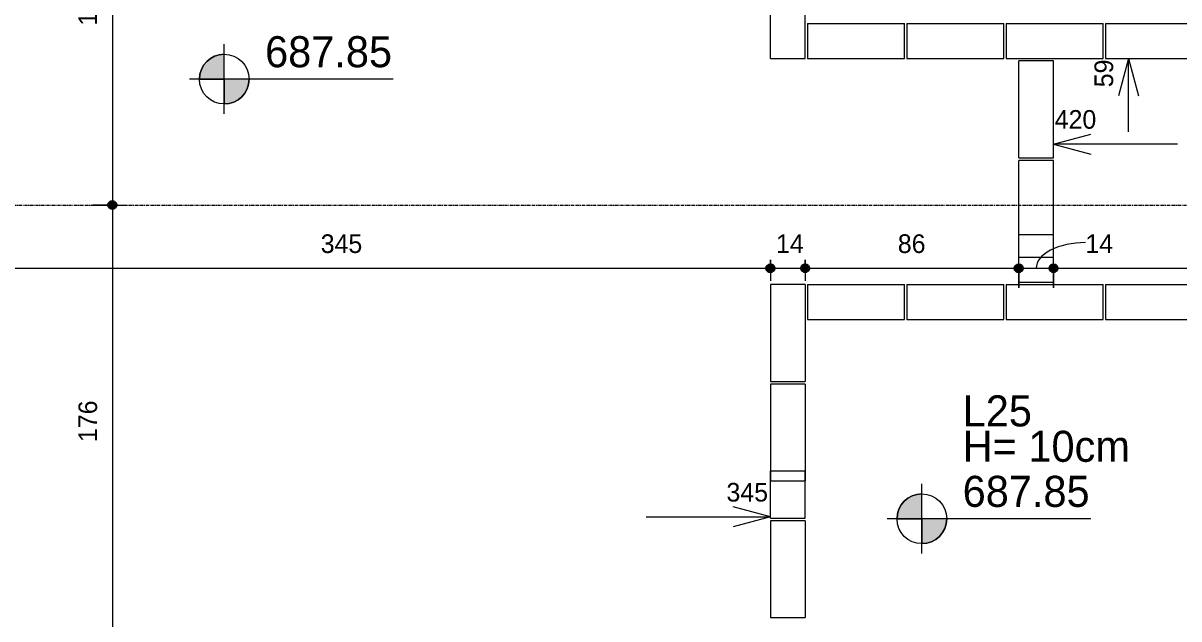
# Model space of a CAD drawing. Header units: centimetres. Extents: x 170 to 15941, y -2277 to 8860.
# Drawn here: x 6669.6 to 7135, y -300.3 to -60.6 of the extents above; entities that cross this region are included whole.
import ezdxf

# ---------------------------------------------------------------- set-up
doc = ezdxf.new("R2010")
doc.units = ezdxf.units.CM
doc.linetypes.add('Linha de eixo', pattern=[2.2225, 1.27, -0.3175, 0.3175, -0.3175])
doc.layers.add('A-ANNO-DIMS-1', color=1, linetype='Continuous', lineweight=9, true_color=0xff0000)
doc.layers.add('A-DETL-GENF-3', color=251, linetype='Continuous', lineweight=9, true_color=0x515151)
for name, color, linetype, lineweight in [('A-ANNO-DIMS-50', 7, 'Continuous', 9), ('A-DETL-THIN', 7, 'Continuous', 9), ('G-ANNO-TEXT', 7, 'Continuous', 9), ('S-BEAM', 7, 'Continuous', 9), ('S-BEAM-1', 7, 'Continuous', 13), ('S-GRID-1', 7, 'Linha de eixo', 9)]:
    doc.layers.add(name, color=color, linetype=linetype, lineweight=lineweight)
doc.styles.add('Bahnschrift_2', font='', dxfattribs={"height": 12.5})
doc.styles.add('Bahnschrift_7', font='', dxfattribs={"height": 7.5})
doc.styles.get('Bahnschrift_2').set_extended_font_data('Bahnschrift')
doc.styles.get('Bahnschrift_7').set_extended_font_data('Bahnschrift')
doc.dimstyles.new('COTA_ACUMULADA_1', dxfattribs={"dimscale": 30.48, "dimtxt": 8.33133, "dimasz": 0.049213, "dimexe": 0, "dimexo": 0.0625, "dimgap": 0.131234, "dimtad": 0, "dimjust": 2, "dimdec": 0, "dimzin": 0, "dimdsep": 46, "dimtxsty": 'Bahnschrift_7', "dimblk1": 'NONE', "dimblk2": 'OPEN30', "dimsah": 1, "dimcen": 0.09, "dimse1": 1, "dimsd1": 1, "dimazin": 0, "dimtfac": 1, "dimtdec": 4, "dimtix": 1, "dimtmove": 2, "dimatfit": 3, "dimfxl": 0, "dimfxlon": 1, "dimtvp": 1, "dimtolj": 1, "dimtzin": 0, "dimarcsym": 2})
doc.dimstyles.new('COTA_LINEAR', dxfattribs={"dimscale": 30.48, "dimtxt": 8.33133, "dimasz": 0.393701, "dimexe": 0.164042, "dimexo": 0.328084, "dimgap": 0.131234, "dimtad": 1, "dimdec": 0, "dimzin": 0, "dimdsep": 46, "dimtxsty": 'Bahnschrift_7', "dimblk1": 'DOTSMALL', "dimblk2": 'DOTSMALL', "dimsah": 1, "dimcen": 0.09, "dimdle": 0.164042, "dimazin": 0, "dimtfac": 1, "dimtdec": 4, "dimtix": 1, "dimtmove": 0, "dimatfit": 3, "dimfxl": 1, "dimtvp": 1, "dimtolj": 1, "dimtzin": 0, "dimarcsym": 2})
doc.dimstyles.new('COTA_LINEAR_1', dxfattribs={"dimscale": 30.48, "dimtxt": 8.33133, "dimasz": 0.393701, "dimexe": 0.164042, "dimexo": 0.328084, "dimgap": 0.131234, "dimtad": 1, "dimdec": 0, "dimzin": 0, "dimdsep": 46, "dimtxsty": 'Bahnschrift_7', "dimblk1": 'DOTSMALL', "dimblk2": 'DOTSMALL', "dimsah": 1, "dimcen": 0.09, "dimdle": 0.164042, "dimazin": 0, "dimtfac": 1, "dimtdec": 4, "dimtix": 1, "dimtmove": 1, "dimatfit": 3, "dimfxl": 1, "dimtvp": 1, "dimtolj": 1, "dimtzin": 0, "dimarcsym": 2})
doc.dimstyles.new('COTA_LINEAR_2', dxfattribs={"dimscale": 30.48, "dimtxt": 8.33133, "dimasz": 0.393701, "dimexe": 0.164042, "dimexo": 0.328084, "dimgap": 0.131234, "dimtad": 1, "dimdec": 0, "dimzin": 0, "dimdsep": 46, "dimtxsty": 'Bahnschrift_7', "dimblk1": 'DOTSMALL', "dimblk2": 'DOTSMALL', "dimsah": 1, "dimcen": 0.09, "dimdle": 0.164042, "dimazin": 0, "dimtfac": 1, "dimtdec": 4, "dimtix": 1, "dimtmove": 2, "dimatfit": 3, "dimfxl": 1, "dimtvp": 1, "dimtolj": 1, "dimtzin": 0, "dimarcsym": 2})

# ---------------------------------------------------------------- blocks, each defined once
blk = doc.blocks.new('LEONE - BLOCO CANALETA 14X39X2 - LEONE - BLOCO CANALETA 14X39X19-2679375-FORMA DA COBERTURA')
at = {"layer": 'S-BEAM-1'}
for p, q in [((-19.5, 7), (19.5, 7)), ((-19.5, 7), (-19.5, -7)), ((19.5, -7), (19.5, 7)), ((-19.5, -7), (19.5, -7))]:
    blk.add_line(p, q, dxfattribs=at)
blk = doc.blocks.new('LEONE - BLOCO CANALETA 14X19X19 - LEONE - BLOCO CANALETA 14X19X19-561206-FORMA DA COBERTURA')
at = {"layer": 'S-BEAM-1'}
for p, q in [((-9.5, 7), (9.5, 7)), ((-9.5, 7), (-9.5, -7)), ((9.5, -7), (9.5, 7)), ((-9.5, -7), (9.5, -7))]:
    blk.add_line(p, q, dxfattribs=at)
blk = doc.blocks.new('LEONE - BLOCO CANALETA 14X39X3 - LEONE - BLOCO CANALETA 14X39X19-V8-FORMA DA COBERTURA')
at = {"layer": 'S-BEAM-1'}
for p, q in [((-19.5, 7), (19.5, 7)), ((-19.5, 7), (-19.5, -7)), ((19.5, -7), (19.5, 7)), ((-19.5, -7), (19.5, -7))]:
    blk.add_line(p, q, dxfattribs=at)
blk = doc.blocks.new('DIMBLOCK143-FORMA DA COBERTURA')
at = {"layer": 'A-ANNO-DIMS-50', "lineweight": 35, "true_color": 0xff0000}
h = blk.add_hatch(color=1, dxfattribs=at)
edge = h.paths.add_edge_path()
edge.add_arc((6625.52, -159.19), 1.5, 0, 360)
h = blk.add_hatch(color=1, dxfattribs=at)
edge = h.paths.add_edge_path()
edge.add_arc((6970.52, -159.19), 1.5, 0, 360)
at = {"layer": 'A-ANNO-DIMS-50', "color": 1, "true_color": 0xff0000}
for p, q in [((6625.52, -167.07), (6625.52, -154.19)), ((6970.52, -155.76), (6970.52, -164.19)), ((6970.52, -159.19), (6970.52, -155.76)), ((6625.52, -159.19), (6970.52, -159.19)), ((6625.52, -159.19), (6625.52, -167.07))]:
    blk.add_line(p, q, dxfattribs=at)
at = {"layer": 'A-ANNO-DIMS-50', "color": 1, "lineweight": 35, "true_color": 0xff0000}
for centre in [(6625.52, -159.19), (6970.52, -159.19)]:
    blk.add_circle(centre, 1.5, dxfattribs=at)
at = {"layer": 'A-ANNO-DIMS-50', "color": 0, "insert": (6789.44, -145.54), "char_height": 7.5, "width": 20.6011, "attachment_point": 1, "line_spacing_factor": 1.009858, "style": 'Bahnschrift_7'}
blk.add_mtext('345', dxfattribs=at)
blk = doc.blocks.new('_DotSmall')
at = {"color": 0, "linetype": 'ByBlock', "const_width": 0.5}
blk.add_lwpolyline([(-0.0625, 0, 1), (0.0625, 0, 1)], format="xyb", close=True, dxfattribs=at)
blk = doc.blocks.new('DIMBLOCK144-FORMA DA COBERTURA')
at = {"layer": 'A-ANNO-DIMS-50', "lineweight": 35, "true_color": 0xff0000}
h = blk.add_hatch(color=1, dxfattribs=at)
edge = h.paths.add_edge_path()
edge.add_arc((6970.52, -159.19), 1.5, 0, 360)
h = blk.add_hatch(color=1, dxfattribs=at)
edge = h.paths.add_edge_path()
edge.add_arc((6984.52, -159.19), 1.5, 0, 360)
at = {"layer": 'A-ANNO-DIMS-50', "color": 1, "true_color": 0xff0000}
for p, q in [((6970.52, -155.76), (6970.52, -164.19)), ((6970.52, -159.19), (6970.52, -155.76)), ((6984.52, -155.76), (6984.52, -164.19)), ((6984.52, -159.19), (6984.52, -155.76)), ((6970.52, -159.19), (6984.52, -159.19))]:
    blk.add_line(p, q, dxfattribs=at)
at = {"layer": 'A-ANNO-DIMS-50', "color": 1, "lineweight": 35, "true_color": 0xff0000}
for centre in [(6970.52, -159.19), (6984.52, -159.19)]:
    blk.add_circle(centre, 1.5, dxfattribs=at)
at = {"layer": 'A-ANNO-DIMS-50', "color": 0, "insert": (6972.79, -145.54), "char_height": 7.5, "width": 11.3609, "attachment_point": 1, "line_spacing_factor": 1.009858, "style": 'Bahnschrift_7'}
blk.add_mtext('14', dxfattribs=at)
blk = doc.blocks.new('DIMBLOCK145-FORMA DA COBERTURA')
at = {"layer": 'A-ANNO-DIMS-50', "lineweight": 35, "true_color": 0xff0000}
h = blk.add_hatch(color=1, dxfattribs=at)
edge = h.paths.add_edge_path()
edge.add_arc((6984.52, -159.19), 1.5, 0, 360)
h = blk.add_hatch(color=1, dxfattribs=at)
edge = h.paths.add_edge_path()
edge.add_arc((7070.52, -159.19), 1.5, 0, 360)
at = {"layer": 'A-ANNO-DIMS-50', "color": 1, "true_color": 0xff0000}
for p, q in [((6984.52, -155.76), (6984.52, -164.19)), ((6984.52, -159.19), (6984.52, -155.76)), ((7070.52, -167.07), (7070.52, -154.19)), ((6984.52, -159.19), (7070.52, -159.19)), ((7070.52, -159.19), (7070.52, -167.07))]:
    blk.add_line(p, q, dxfattribs=at)
at = {"layer": 'A-ANNO-DIMS-50', "color": 1, "lineweight": 35, "true_color": 0xff0000}
for centre in [(6984.52, -159.19), (7070.52, -159.19)]:
    blk.add_circle(centre, 1.5, dxfattribs=at)
at = {"layer": 'A-ANNO-DIMS-50', "color": 0, "insert": (7021.84, -145.54), "char_height": 7.5, "width": 13.6331, "attachment_point": 1, "line_spacing_factor": 1.009858, "style": 'Bahnschrift_7'}
blk.add_mtext('86', dxfattribs=at)
blk = doc.blocks.new('DIMBLOCK146-FORMA DA COBERTURA')
at = {"layer": 'A-ANNO-DIMS-50', "lineweight": 35, "true_color": 0xff0000}
h = blk.add_hatch(color=1, dxfattribs=at)
edge = h.paths.add_edge_path()
edge.add_arc((7070.52, -159.19), 1.5, 0, 360)
h = blk.add_hatch(color=1, dxfattribs=at)
edge = h.paths.add_edge_path()
edge.add_arc((7084.52, -159.19), 1.5, 0, 360)
at = {"layer": 'A-ANNO-DIMS-50', "color": 1, "true_color": 0xff0000}
for p, q in [((7070.52, -167.07), (7070.52, -154.19)), ((7084.52, -167.07), (7084.52, -154.19)), ((7070.52, -159.19), (7084.52, -159.19)), ((7070.52, -159.19), (7070.52, -167.07)), ((7084.52, -159.19), (7084.52, -167.07))]:
    blk.add_line(p, q, dxfattribs=at)
at = {"layer": 'A-ANNO-DIMS-50', "color": 1, "lineweight": 35, "true_color": 0xff0000}
for centre in [(7070.52, -159.19), (7084.52, -159.19)]:
    blk.add_circle(centre, 1.5, dxfattribs=at)
at = {"layer": 'A-ANNO-DIMS-50', "color": 1, "true_color": 0xff0000}
blk.add_ellipse((7097.38, -159.19), major_axis=(19.86, 0), ratio=0.51924, start_param=1.570796, end_param=3.141593, dxfattribs=at)
at = {"layer": 'A-ANNO-DIMS-50', "color": 0, "insert": (7097.38, -145.54), "char_height": 7.5, "width": 11.3609, "attachment_point": 1, "line_spacing_factor": 1.009858, "style": 'Bahnschrift_7'}
blk.add_mtext('14', dxfattribs=at)
blk = doc.blocks.new('DIMBLOCK147-FORMA DA COBERTURA')
at = {"layer": 'A-ANNO-DIMS-50', "lineweight": 35, "true_color": 0xff0000}
h = blk.add_hatch(color=1, dxfattribs=at)
edge = h.paths.add_edge_path()
edge.add_arc((7084.52, -159.19), 1.5, 0, 360)
h = blk.add_hatch(color=1, dxfattribs=at)
edge = h.paths.add_edge_path()
edge.add_arc((7225.52, -159.19), 1.5, 0, 360)
at = {"layer": 'A-ANNO-DIMS-50', "color": 1, "true_color": 0xff0000}
for p, q in [((7084.52, -167.07), (7084.52, -154.19)), ((7225.52, -155.76), (7225.52, -164.19)), ((7225.52, -159.19), (7225.52, -155.76)), ((7084.52, -159.19), (7225.52, -159.19)), ((7084.52, -159.19), (7084.52, -167.07))]:
    blk.add_line(p, q, dxfattribs=at)
at = {"layer": 'A-ANNO-DIMS-50', "color": 1, "lineweight": 35, "true_color": 0xff0000}
for centre in [(7084.52, -159.19), (7225.52, -159.19)]:
    blk.add_circle(centre, 1.5, dxfattribs=at)
at = {"layer": 'A-ANNO-DIMS-50', "color": 0, "insert": (7170.66, -145.54), "char_height": 7.5, "width": 15.6023, "attachment_point": 1, "line_spacing_factor": 1.009858, "style": 'Bahnschrift_7'}
blk.add_mtext('141', dxfattribs=at)
blk = doc.blocks.new('DIMBLOCK210-FORMA DA COBERTURA')
at = {"layer": 'A-ANNO-DIMS-50', "lineweight": 35, "true_color": 0xff0000}
h = blk.add_hatch(color=1, dxfattribs=at)
edge = h.paths.add_edge_path()
edge.add_arc((6705.53, 25.24), 1.5, 0, 360)
h = blk.add_hatch(color=1, dxfattribs=at)
edge = h.paths.add_edge_path()
edge.add_arc((6705.53, -133.76), 1.5, 0, 360)
at = {"layer": 'A-ANNO-DIMS-50', "color": 1, "true_color": 0xff0000}
for p, q in [((6697.65, 25.24), (6710.53, 25.24)), ((6705.53, 25.24), (6697.65, 25.24)), ((6705.53, 25.24), (6705.53, -133.76)), ((6697.65, -133.76), (6710.53, -133.76)), ((6705.53, -133.76), (6697.65, -133.76))]:
    blk.add_line(p, q, dxfattribs=at)
at = {"layer": 'A-ANNO-DIMS-50', "color": 1, "lineweight": 35, "true_color": 0xff0000}
for centre in [(6705.53, 25.24), (6705.53, -133.76)]:
    blk.add_circle(centre, 1.5, dxfattribs=at)
at = {"layer": 'A-ANNO-DIMS-50', "color": 0, "insert": (6691.89, -61.58), "char_height": 7.5, "width": 17.5715, "attachment_point": 1, "rotation": 90, "line_spacing_factor": 1.009858, "style": 'Bahnschrift_7'}
blk.add_mtext('159', dxfattribs=at)
blk = doc.blocks.new('DIMBLOCK211-FORMA DA COBERTURA')
at = {"layer": 'A-ANNO-DIMS-50', "lineweight": 35, "true_color": 0xff0000}
h = blk.add_hatch(color=1, dxfattribs=at)
edge = h.paths.add_edge_path()
edge.add_arc((6705.53, -133.76), 1.5, 0, 360)
h = blk.add_hatch(color=1, dxfattribs=at)
edge = h.paths.add_edge_path()
edge.add_arc((6705.53, -310.22), 1.5, 0, 360)
at = {"layer": 'A-ANNO-DIMS-50', "color": 1, "true_color": 0xff0000}
for p, q in [((6697.65, -133.76), (6710.53, -133.76)), ((6705.53, -133.76), (6697.65, -133.76)), ((6705.53, -133.76), (6705.53, -310.22)), ((6600.02, -310.22), (6710.53, -310.22)), ((6705.53, -310.22), (6600.02, -310.22))]:
    blk.add_line(p, q, dxfattribs=at)
at = {"layer": 'A-ANNO-DIMS-50', "color": 1, "lineweight": 35, "true_color": 0xff0000}
for centre in [(6705.53, -133.76), (6705.53, -310.22)]:
    blk.add_circle(centre, 1.5, dxfattribs=at)
at = {"layer": 'A-ANNO-DIMS-50', "color": 0, "insert": (6691.89, -229.12), "char_height": 7.5, "width": 17.1171, "attachment_point": 1, "rotation": 90, "line_spacing_factor": 1.009858, "style": 'Bahnschrift_7'}
blk.add_mtext('176', dxfattribs=at)
blk = doc.blocks.new('DIMBLOCK325-FORMA DA COBERTURA')
at = {"layer": 'A-ANNO-DIMS-50', "color": 1, "true_color": 0xff0000}
for p, q in [((7084.52, -109.19), (7099.52, -105.17)), ((7084.52, -109.19), (7099.52, -113.21)), ((7134.52, -109.19), (7084.52, -109.19)), ((7084.52, -109.19), (7084.52, -109.19)), ((7084.52, -109.19), (7084.52, -109.19))]:
    blk.add_line(p, q, dxfattribs=at)
at = {"layer": 'A-ANNO-DIMS-50', "color": 0, "insert": (7085.02, -95.54), "char_height": 7.5, "width": 20.6011, "attachment_point": 1, "line_spacing_factor": 1.009858, "style": 'Bahnschrift_7'}
blk.add_mtext('420', dxfattribs=at)
blk = doc.blocks.new('_None')
blk = doc.blocks.new('_Open30')
at = {"color": 0, "linetype": 'ByBlock', "lineweight": -2}
for p, q in [((-1, 0.27), (0, 0)), ((0, 0), (-1, -0.27)), ((0, 0), (-1, 0))]:
    blk.add_line(p, q, dxfattribs=at)
blk = doc.blocks.new('DIMBLOCK333-FORMA DA COBERTURA')
at = {"layer": 'A-ANNO-DIMS-50', "color": 1, "true_color": 0xff0000}
for p, q in [((6970.52, -259.2), (6955.52, -255.19)), ((6920.52, -259.2), (6970.52, -259.2)), ((6970.52, -259.2), (6955.52, -263.22)), ((6970.52, -259.2), (6970.52, -259.2)), ((6970.52, -259.2), (6970.52, -259.2))]:
    blk.add_line(p, q, dxfattribs=at)
at = {"layer": 'A-ANNO-DIMS-50', "color": 0, "insert": (6952.85, -245.56), "char_height": 7.5, "width": 20.6011, "attachment_point": 1, "line_spacing_factor": 1.009858, "style": 'Bahnschrift_7'}
blk.add_mtext('345', dxfattribs=at)
blk = doc.blocks.new('DIMBLOCK371-FORMA DA COBERTURA')
at = {"layer": 'A-ANNO-DIMS-50', "color": 1, "true_color": 0xff0000}
for p, q in [((7049.71, -445.76), (7049.71, -495.76)), ((7049.71, -495.76), (7045.69, -480.76)), ((7049.71, -495.76), (7053.73, -480.76)), ((7049.71, -495.76), (7049.71, -495.76)), ((7049.71, -495.76), (7049.71, -495.76))]:
    blk.add_line(p, q, dxfattribs=at)
at = {"layer": 'A-ANNO-DIMS-50', "color": 0, "insert": (7036.06, -495.26), "char_height": 7.5, "width": 19.6922, "attachment_point": 1, "rotation": 90, "line_spacing_factor": 1.009858, "style": 'Bahnschrift_7'}
blk.add_mtext('362', dxfattribs=at)
blk = doc.blocks.new('DIMBLOCK373-FORMA DA COBERTURA')
at = {"layer": 'A-ANNO-DIMS-50', "color": 1, "true_color": 0xff0000}
for p, q in [((6734.11, -310.76), (6734.11, -360.76)), ((6734.11, -360.76), (6730.09, -345.76)), ((6734.11, -360.76), (6738.13, -345.76)), ((6734.11, -360.76), (6734.11, -360.76)), ((6734.11, -360.76), (6734.11, -360.76))]:
    blk.add_line(p, q, dxfattribs=at)
at = {"layer": 'A-ANNO-DIMS-50', "color": 0, "insert": (6720.46, -360.26), "char_height": 7.5, "width": 19.3893, "attachment_point": 1, "rotation": 90, "line_spacing_factor": 1.009858, "style": 'Bahnschrift_7'}
blk.add_mtext('227', dxfattribs=at)
blk = doc.blocks.new('DIMBLOCK374-FORMA DA COBERTURA')
at = {"layer": 'A-ANNO-DIMS-50', "color": 1, "true_color": 0xff0000}
for p, q in [((6734.11, -445.76), (6734.11, -495.76)), ((6734.11, -495.76), (6730.09, -480.76)), ((6734.11, -495.76), (6738.13, -480.76)), ((6734.11, -495.76), (6734.11, -495.76)), ((6734.11, -495.76), (6734.11, -495.76))]:
    blk.add_line(p, q, dxfattribs=at)
at = {"layer": 'A-ANNO-DIMS-50', "color": 0, "insert": (6720.46, -495.26), "char_height": 7.5, "width": 19.6922, "attachment_point": 1, "rotation": 90, "line_spacing_factor": 1.009858, "style": 'Bahnschrift_7'}
blk.add_mtext('362', dxfattribs=at)
blk = doc.blocks.new('DIMBLOCK376-FORMA DA COBERTURA')
at = {"layer": 'A-ANNO-DIMS-50', "color": 1, "true_color": 0xff0000}
for p, q in [((7114.69, -74.76), (7110.67, -89.76)), ((7114.69, -74.76), (7118.71, -89.76)), ((7114.69, -104.26), (7114.69, -74.76)), ((7114.69, -74.76), (7114.69, -74.76)), ((7114.69, -74.76), (7114.69, -74.76))]:
    blk.add_line(p, q, dxfattribs=at)
at = {"layer": 'A-ANNO-DIMS-50', "color": 0, "insert": (7101.04, -86.36), "char_height": 7.5, "width": 13.3301, "attachment_point": 1, "rotation": 90, "line_spacing_factor": 1.009858, "style": 'Bahnschrift_7'}
blk.add_mtext('59', dxfattribs=at)
blk = doc.blocks.new('DIMBLOCK377-FORMA DA COBERTURA')
at = {"layer": 'A-ANNO-DIMS-50', "color": 1, "true_color": 0xff0000}
for p, q in [((7114.69, 65.24), (7110.67, 50.24)), ((7114.69, 65.24), (7118.71, 50.24)), ((7114.69, 15.24), (7114.69, 65.24)), ((7114.69, 65.24), (7114.69, 65.24)), ((7114.69, 65.24), (7114.69, 65.24))]:
    blk.add_line(p, q, dxfattribs=at)
at = {"layer": 'A-ANNO-DIMS-50', "color": 0, "insert": (7101.04, 50.35), "char_height": 7.5, "width": 17.2686, "attachment_point": 1, "rotation": 90, "line_spacing_factor": 1.009858, "style": 'Bahnschrift_7'}
blk.add_mtext('199', dxfattribs=at)
blk = doc.blocks.new('DIMBLOCK386-FORMA DA COBERTURA')
at = {"layer": 'A-ANNO-DIMS-50', "color": 1, "true_color": 0xff0000}
for p, q in [((6842.23, 65.24), (6838.21, 50.24)), ((6842.23, 65.24), (6846.25, 50.24)), ((6842.23, 15.24), (6842.23, 65.24)), ((6842.23, 65.24), (6842.23, 65.24)), ((6842.23, 65.24), (6842.23, 65.24))]:
    blk.add_line(p, q, dxfattribs=at)
at = {"layer": 'A-ANNO-DIMS-50', "color": 0, "insert": (6828.58, 50.35), "char_height": 7.5, "width": 17.2686, "attachment_point": 1, "rotation": 90, "line_spacing_factor": 1.009858, "style": 'Bahnschrift_7'}
blk.add_mtext('199', dxfattribs=at)

msp = doc.modelspace()

# ---------------------------------------------------------------- hatches: boundary and pattern name
at = {"layer": 'A-DETL-GENF-3'}
for points in [[(6740.94, -83.08), (6750.6, -83.08), (6750.6, -73.08), (6748.01, -73.42), (6745.6, -74.42), (6743.53, -76.01), (6741.94, -78.08), (6740.94, -80.49), (6740.6, -83.08)], [(6750.6, -93.08), (6753.19, -92.74), (6755.6, -91.74), (6757.67, -90.15), (6759.26, -88.08), (6760.26, -85.66), (6760.6, -83.08), (6750.6, -83.08), (6750.6, -92.74)], [(7031.51, -259.98), (7031.51, -249.98), (7028.92, -250.32), (7026.51, -251.32), (7024.44, -252.91), (7022.85, -254.98), (7021.85, -257.39), (7021.51, -259.98), (7025.47, -259.98)], [(7031.51, -269.98), (7034.1, -269.64), (7036.51, -268.64), (7038.58, -267.05), (7040.17, -264.98), (7041.17, -262.57), (7041.51, -259.98), (7031.51, -259.98), (7031.51, -269.64)]]:
    msp.add_hatch(color=256, dxfattribs=at).paths.add_polyline_path(points)

# ---------------------------------------------------------------- linework, layer by layer
at = {"layer": 'A-DETL-THIN'}
for p, q in [((6750.6, -97.08), (6750.6, -69.08)), ((6750.6, -97.08), (6750.6, -69.08)), ((6750.6, -83.08), (6750.6, -73.08)), ((6818.6, -83.08), (6736.6, -83.08)), ((6818.6, -83.08), (6736.6, -83.08)), ((6740.6, -83.08), (6750.6, -83.08)), ((6760.6, -83.08), (6750.6, -83.08)), ((6750.6, -83.08), (6750.6, -93.08)), ((7031.51, -273.98), (7031.51, -245.98)), ((7031.51, -273.98), (7031.51, -245.98)), ((7031.51, -259.98), (7031.51, -249.98)), ((7099.51, -259.98), (7017.51, -259.98)), ((7099.51, -259.98), (7017.51, -259.98)), ((7021.51, -259.98), (7031.51, -259.98)), ((7041.51, -259.98), (7031.51, -259.98)), ((7031.51, -259.98), (7031.51, -269.98))]:
    msp.add_line(p, q, dxfattribs=at)
for centre in [(6750.6, -83.08), (6750.6, -83.08), (7031.51, -259.98), (7031.51, -259.98)]:
    msp.add_circle(centre, 10, dxfattribs=at)
for centre, start, end in [((6750.6, -83.08), 90, 180), ((6750.6, -83.08), 270, 360), ((7031.51, -259.98), 90, 180), ((7031.51, -259.98), 270, 360)]:
    msp.add_arc(centre, 10, start, end, dxfattribs=at)
at = {"layer": 'S-GRID-1'}
msp.add_line((5636.63, -133.76), (8470.88, -133.76), dxfattribs=at)

# ---------------------------------------------------------------- block references
at = {"layer": 'S-BEAM'}
for name, p, rotation in [('LEONE - BLOCO CANALETA 14X39X2 - LEONE - BLOCO CANALETA 14X39X19-2679375-FORMA DA COBERTURA', (6977.52, -55.26), 89.9999999999999), ('LEONE - BLOCO CANALETA 14X39X2 - LEONE - BLOCO CANALETA 14X39X19-2679375-FORMA DA COBERTURA', (7077.52, -95.26), 89.9999999999999), ('LEONE - BLOCO CANALETA 14X39X2 - LEONE - BLOCO CANALETA 14X39X19-2679375-FORMA DA COBERTURA', (7077.52, -135.26), 89.9999999999999), ('LEONE - BLOCO CANALETA 14X19X19 - LEONE - BLOCO CANALETA 14X19X19-561206-FORMA DA COBERTURA', (7077.52, -155.26), 89.9999999999999), ('LEONE - BLOCO CANALETA 14X39X3 - LEONE - BLOCO CANALETA 14X39X19-V8-FORMA DA COBERTURA', (6977.52, -185.26), 269.9999999999997), ('LEONE - BLOCO CANALETA 14X39X3 - LEONE - BLOCO CANALETA 14X39X19-V8-FORMA DA COBERTURA', (6977.52, -225.26), 269.9999999999997), ('LEONE - BLOCO CANALETA 14X19X19 - LEONE - BLOCO CANALETA 14X19X19-561206-FORMA DA COBERTURA', (6977.52, -250.26), 89.9999999999999), ('LEONE - BLOCO CANALETA 14X39X3 - LEONE - BLOCO CANALETA 14X39X19-V8-FORMA DA COBERTURA', (6977.52, -280.26), 269.9999999999997)]:
    msp.add_blockref(name, p, dxfattribs=dict(at, rotation=rotation))
for p in [(7005.02, -67.76), (7045.02, -67.76), (7085.02, -67.76), (7125.02, -67.76), (7005.02, -172.76), (7045.02, -172.76), (7085.02, -172.76), (7125.02, -172.76)]:
    msp.add_blockref('LEONE - BLOCO CANALETA 14X39X2 - LEONE - BLOCO CANALETA 14X39X19-2679375-FORMA DA COBERTURA', p, dxfattribs=at)

# ---------------------------------------------------------------- texts
at = {"layer": 'G-ANNO-TEXT', "char_height": 12.5, "attachment_point": 1, "style": 'Bahnschrift_2'}
for s, insert, width in [('687.85', (6767.04, -65.8), 62.1308), ('L25', (7047.95, -210.32), 34.4726), ('H= 10cm', (7047.95, -224.57), 76.962), ('687.85', (7047.95, -242.7), 62.1308)]:
    msp.add_mtext(s, dxfattribs=dict(at, insert=insert, width=width))

# ---------------------------------------------------------------- dimensions: what is measured, and where the dimension line sits
at = {"layer": 'A-ANNO-DIMS-1'}
for base, p1, p2, override, picture, middle in [((6842.23, 65.24), (6842.23, -133.76), (6842.23, 65.24), {"dimpost": '<>', "dimfxl": 198.998999}, 'DIMBLOCK386-FORMA DA COBERTURA', (6833.58, 58.99)), ((7114.69, 65.24), (7114.69, -133.76), (7114.69, 65.24), {"dimpost": '<>', "dimfxl": 198.998999}, 'DIMBLOCK377-FORMA DA COBERTURA', (7106.04, 58.99)), ((7114.69, -74.76), (7114.69, -133.76), (7114.69, -74.76), {"dimpost": '<>', "dimfxl": 58.998999}, 'DIMBLOCK376-FORMA DA COBERTURA', (7106.04, -79.7)), ((6734.11, -360.76), (6734.11, -133.76), (6734.11, -360.76), {"dimpost": '<>', "dimfxl": 227.001001}, 'DIMBLOCK373-FORMA DA COBERTURA', (6725.46, -350.56)), ((6734.11, -495.76), (6734.11, -133.76), (6734.11, -495.76), {"dimpost": '<>', "dimfxl": 362.001001}, 'DIMBLOCK374-FORMA DA COBERTURA', (6725.46, -485.41)), ((7049.71, -495.76), (7049.71, -133.76), (7049.71, -495.76), {"dimpost": '<>', "dimfxl": 362.001001}, 'DIMBLOCK371-FORMA DA COBERTURA', (7041.06, -485.41))]:
    dim = msp.add_linear_dim(base=base, p1=p1, p2=p2, angle=90, dimstyle='COTA_ACUMULADA_1', override=override, dxfattribs=at)
    dim.commit()
    dim.dimension.update_dxf_attribs({"geometry": picture, "text_midpoint": middle, "dimtype": 160, "text_rotation": 90})
for base, p1, p2, override, picture, middle in [((6705.53, -133.76), (6707.65, 25.24), (6707.65, -133.76), {"dimpost": '<>', "dimfxl": 158.998999}, 'DIMBLOCK210-FORMA DA COBERTURA', (6697.7, -54.26)), ((6705.53, -310.22), (6707.65, -133.76), (6590.02, -310.22), {"dimpost": '<>', "dimfxl": 212.078989}, 'DIMBLOCK211-FORMA DA COBERTURA', (6697.74, -221.99))]:
    dim = msp.add_linear_dim(base=base, p1=p1, p2=p2, angle=90, dimstyle='COTA_LINEAR', override=override, dxfattribs=at)
    dim.commit()
    dim.dimension.update_dxf_attribs({"geometry": picture, "text_midpoint": middle})
for base, p1, p2, dimstyle, override, picture, middle in [((7084.52, -109.19), (7504.52, -109.19), (7084.52, -109.19), 'COTA_ACUMULADA_1', {"dimpost": '<>', "dimfxl": 420}, 'DIMBLOCK325-FORMA DA COBERTURA', (7095.32, -100.54)), ((7084.52, -159.19), (7070.52, -157.07), (7084.52, -157.07), 'COTA_LINEAR_1', {"dimpost": '<>', "dimfxl": 14}, 'DIMBLOCK146-FORMA DA COBERTURA', (7103.06, -150.54)), ((7225.52, -159.19), (7084.52, -157.07), (7225.52, -165.76), 'COTA_LINEAR_2', {"dimpost": '<>', "dimfxl": 141.267516}, 'DIMBLOCK147-FORMA DA COBERTURA', (7178.47, -150.54)), ((6970.52, -259.2), (6625.52, -259.2), (6970.52, -259.2), 'COTA_ACUMULADA_1', {"dimpost": '<>', "dimfxl": 345}, 'DIMBLOCK333-FORMA DA COBERTURA', (6963.15, -250.56))]:
    dim = msp.add_linear_dim(base=base, p1=p1, p2=p2, dimstyle=dimstyle, override=override, dxfattribs=at)
    dim.commit()
    dim.dimension.update_dxf_attribs({"geometry": picture, "text_midpoint": middle, "dimtype": 160})
for base, p1, p2, override, picture, middle in [((6970.52, -159.19), (6625.52, -157.07), (6970.52, -165.76), {"dimpost": '<>', "dimfxl": 345.109419}, 'DIMBLOCK143-FORMA DA COBERTURA', (6798.02, -151.36)), ((6984.52, -159.19), (6970.52, -165.76), (6984.52, -165.76), {"dimpost": '<>', "dimfxl": 14}, 'DIMBLOCK144-FORMA DA COBERTURA', (6977.52, -151.44)), ((7070.52, -159.19), (6984.52, -165.76), (7070.52, -157.07), {"dimpost": '<>', "dimfxl": 86.437902}, 'DIMBLOCK145-FORMA DA COBERTURA', (7027.52, -151.36))]:
    dim = msp.add_linear_dim(base=base, p1=p1, p2=p2, dimstyle='COTA_LINEAR', override=override, dxfattribs=at)
    dim.commit()
    dim.dimension.update_dxf_attribs({"geometry": picture, "text_midpoint": middle})

doc.saveas('drawing.dxf')
